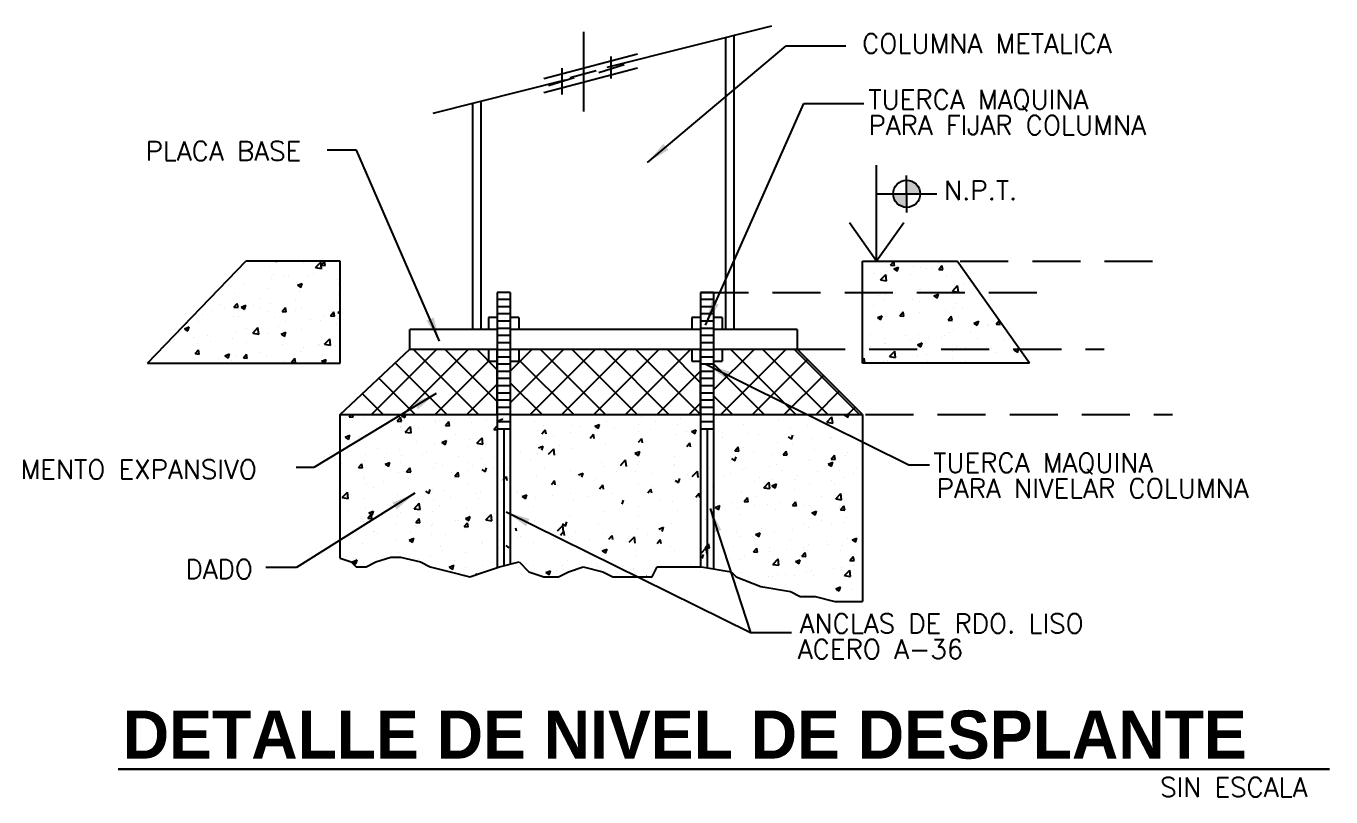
# Model space of a CAD drawing. Header units: millimetres. Extents: x 2213.6 to 2264.3, y 1634.2 to 1654.7.
# Drawn here: x 2239.12 to 2252.71, y 1634.2 to 1642.22 of the extents above; entities that cross this region are included whole.
import ezdxf

# ---------------------------------------------------------------- set-up
doc = ezdxf.new("R2010")
doc.units = ezdxf.units.MM
doc.linetypes.add('DASHED', pattern=[0.75, 0.5, -0.25])
doc.layers.add('ARMADURA', color=1, linetype='Continuous', lineweight=18)
for name, color, linetype in [('CONT', 7, 'Continuous'), ('MING', 7, 'Continuous'), ('TEXTOS', 7, 'Continuous'), ('titulos', 1, 'Continuous')]:
    doc.layers.add(name, color=color, linetype=linetype)
doc.styles.add('BOLD', font='bold.shx', dxfattribs={"width": 1.1, "height": 0.4})
doc.styles.add('SIMPLEX', font='simplex.shx')
doc.styles.get("Standard").update_dxf_attribs({"font": 'arial.ttf'})
doc.styles.add('TEXT', font='simplex.shx')
doc.styles.add('TEXTO', font='simplex.shx')
doc.dimstyles.new('100', dxfattribs={"dimtxt": 0.2, "dimasz": 0.2, "dimexe": 0.1, "dimexo": 0.1, "dimgap": 0.1, "dimtad": 1, "dimdec": 0, "dimlfac": 1000, "dimzin": 1, "dimtxsty": 'SIMPLEX', "dimcen": 0.009, "dimclrd": 2, "dimclre": 2, "dimclrt": 4, "dimazin": 3, "dimtfac": 1, "dimtdec": 0, "dimtmove": 0, "dimatfit": 3})
doc.dimstyles.get("Standard").update_dxf_attribs({"dimtxt": 2.5, "dimasz": 2.5, "dimexe": 1.25, "dimexo": 0.625, "dimtad": 1, "dimtxsty": 'Standard', "dimcen": 2.5, "dimazin": 3, "dimtfac": 1, "dimtmove": 0, "dimatfit": 3})

# ---------------------------------------------------------------- blocks, each defined once
blk = doc.blocks.new('*X12')
at = {"color": 0}
for p, q in [((52.399, 10.116), (52.399, 10.116)), ((52.454, 10.212), (52.502, 10.269)), ((52.454, 10.212), (52.514, 10.207)), ((52.514, 10.207), (52.502, 10.269)), ((52.502, 10.157), (52.572, 10.184)), ((52.502, 10.157), (52.552, 10.124)), ((52.542, 10.155), (52.542, 10.155)), ((52.545, 10.202), (52.545, 10.202)), ((52.552, 10.124), (52.572, 10.184)), ((52.793, 10.188), (52.793, 10.188)), ((52.904, 10.18), (52.904, 10.18)), ((52.99, 10.156), (52.99, 10.156)), ((53.079, 10.179), (53.079, 10.179)), ((53.171, 10.238), (53.171, 10.238)), ((53.171, 10.149), (53.219, 10.207)), ((53.171, 10.149), (53.231, 10.144)), ((53.231, 10.144), (53.219, 10.207)), ((53.424, 10.255), (53.424, 10.255)), ((52.222, 10.09), (52.222, 10.09)), ((52.308, 9.993), (52.386, 10.074)), ((52.308, 9.993), (52.397, 9.979)), ((52.397, 9.979), (52.386, 10.074)), ((52.406, 10.056), (52.406, 10.056)), ((52.756, 10.067), (52.756, 10.067)), ((53.29, 10.045), (53.29, 10.045)), ((53.375, 9.827), (53.453, 9.908)), ((53.411, 9.922), (53.411, 9.922)), ((53.464, 9.813), (53.453, 9.908)), ((53.54, 9.927), (53.54, 9.927)), ((52.279, 9.761), (52.279, 9.761)), ((52.387, 9.783), (52.387, 9.783)), ((52.529, 9.794), (52.529, 9.794)), ((52.788, 9.706), (52.788, 9.706)), ((52.892, 9.847), (52.892, 9.847)), ((52.908, 9.844), (52.908, 9.844)), ((53.099, 9.755), (53.169, 9.781)), ((53.099, 9.755), (53.149, 9.721)), ((53.149, 9.721), (53.169, 9.781)), ((53.371, 9.806), (53.371, 9.806)), ((53.375, 9.827), (53.464, 9.813)), ((52.205, 9.606), (52.205, 9.606)), ((52.346, 9.693), (52.346, 9.693)), ((52.593, 9.46), (52.641, 9.517)), ((52.653, 9.454), (52.641, 9.517)), ((52.88, 9.671), (52.88, 9.671)), ((52.88, 9.514), (52.88, 9.514)), ((53.277, 9.532), (53.277, 9.532)), ((53.399, 9.589), (53.399, 9.589)), ((53.414, 9.648), (53.414, 9.648)), ((53.527, 9.565), (53.527, 9.565)), ((53.906, 9.615), (53.906, 9.615)), ((52.259, 9.432), (52.329, 9.459)), ((52.259, 9.432), (52.308, 9.398)), ((52.266, 9.399), (52.266, 9.399)), ((52.308, 9.398), (52.329, 9.459)), ((52.375, 9.45), (52.375, 9.45)), ((52.593, 9.46), (52.653, 9.455)), ((52.645, 9.449), (52.645, 9.449)), ((53.31, 9.397), (53.358, 9.454)), ((53.31, 9.397), (53.37, 9.392)), ((53.37, 9.392), (53.358, 9.454)), ((53.696, 9.352), (53.766, 9.379)), ((53.696, 9.352), (53.745, 9.318)), ((53.745, 9.318), (53.766, 9.379)), ((53.901, 9.327), (53.901, 9.327)), ((54.027, 9.334), (54.073, 9.389)), ((54.027, 9.334), (54.087, 9.329)), ((54.087, 9.329), (54.077, 9.384)), ((52.152, 9.182), (52.152, 9.182)), ((52.685, 9.16), (52.685, 9.16)), ((52.868, 9.181), (52.868, 9.181)), ((53.014, 9.138), (53.014, 9.138)), ((53.219, 9.137), (53.219, 9.137)), ((53.264, 9.171), (53.264, 9.171)), ((53.33, 9.21), (53.33, 9.21)), ((53.387, 9.256), (53.387, 9.256)), ((53.643, 9.221), (53.643, 9.221)), ((53.913, 9.31), (53.913, 9.31)), ((52.164, 9.009), (52.164, 9.009)), ((52.362, 9.048), (52.362, 9.048)), ((52.363, 9.117), (52.363, 9.117)), ((52.382, 9.055), (52.382, 9.055)), ((52.441, 8.853), (52.518, 8.934)), ((52.53, 8.839), (52.518, 8.934)), ((52.747, 9.11), (52.747, 9.11)), ((52.855, 9.029), (52.925, 9.056)), ((52.855, 9.029), (52.905, 8.996)), ((52.896, 9.026), (52.896, 9.026)), ((52.905, 8.996), (52.925, 9.056)), ((53.43, 9.003), (53.43, 9.003)), ((53.57, 8.99), (53.57, 8.99)), ((53.753, 9.115), (53.753, 9.115)), ((53.888, 8.994), (53.888, 8.994)), ((53.964, 8.98), (53.964, 8.98)), ((54.153, 9.09), (54.153, 9.09)), ((54.261, 8.943), (54.261, 8.943)), ((54.293, 8.949), (54.363, 8.976)), ((54.293, 8.949), (54.342, 8.916)), ((54.342, 8.916), (54.363, 8.976)), ((52.039, 8.799), (52.062, 8.828)), ((52.039, 8.768), (52.074, 8.765)), ((52.074, 8.765), (52.062, 8.828)), ((52.35, 8.784), (52.35, 8.784)), ((52.403, 8.79), (52.403, 8.79)), ((52.441, 8.853), (52.53, 8.839)), ((52.771, 8.755), (52.78, 8.765)), ((52.782, 8.755), (52.78, 8.765)), ((52.856, 8.848), (52.856, 8.848)), ((52.987, 8.89), (52.987, 8.89)), ((53.001, 8.777), (53.001, 8.777)), ((53.375, 8.923), (53.375, 8.923)), ((53.38, 8.826), (53.38, 8.826)), ((53.572, 8.755), (53.586, 8.769)), ((53.587, 8.755), (53.586, 8.769)), ((54.011, 8.91), (54.011, 8.91))]:
    blk.add_line(p, q, dxfattribs=at)
blk = doc.blocks.new('*X11')
at = {"color": 0}
for p, q in [((42.738, 10.099), (42.738, 10.099)), ((43.22, 10.191), (43.22, 10.191)), ((43.312, 10.272), (43.328, 10.27)), ((43.328, 10.27), (43.328, 10.272)), ((43.725, 10.255), (43.725, 10.255)), ((43.875, 10.094), (43.875, 10.094)), ((43.903, 10.177), (43.981, 10.258)), ((43.903, 10.177), (43.992, 10.163)), ((43.992, 10.163), (43.981, 10.258)), ((43.986, 10.213), (44.034, 10.27)), ((43.986, 10.213), (44.045, 10.208)), ((44.005, 10.141), (44.005, 10.141)), ((44.045, 10.207), (44.034, 10.27)), ((42.615, 9.928), (42.615, 9.928)), ((42.839, 9.94), (42.839, 9.94)), ((43.246, 10.011), (43.246, 10.011)), ((43.271, 10.077), (43.271, 10.077)), ((43.422, 10.04), (43.422, 10.04)), ((43.497, 10.044), (43.497, 10.044)), ((43.636, 9.913), (43.706, 9.939)), ((43.636, 9.913), (43.686, 9.879)), ((43.686, 9.879), (43.706, 9.939)), ((43.713, 9.922), (43.713, 9.922)), ((43.805, 10.054), (43.805, 10.054)), ((44.232, 9.997), (44.232, 9.997)), ((44.245, 9.921), (44.245, 9.921)), ((42.695, 9.788), (42.695, 9.788)), ((43.078, 9.721), (43.078, 9.721)), ((43.208, 9.858), (43.208, 9.858)), ((43.661, 9.821), (43.661, 9.821)), ((44.244, 9.782), (44.244, 9.782)), ((42.352, 9.533), (42.352, 9.533)), ((42.495, 9.621), (42.495, 9.621)), ((42.543, 9.588), (42.543, 9.588)), ((42.69, 9.586), (42.738, 9.644)), ((42.69, 9.586), (42.75, 9.581)), ((42.75, 9.581), (42.738, 9.643)), ((42.796, 9.59), (42.866, 9.617)), ((42.796, 9.59), (42.845, 9.556)), ((42.845, 9.556), (42.866, 9.617)), ((42.983, 9.616), (42.983, 9.616)), ((43.077, 9.566), (43.077, 9.566)), ((43.196, 9.525), (43.196, 9.525)), ((43.234, 9.649), (43.234, 9.649)), ((43.407, 9.523), (43.455, 9.581)), ((43.407, 9.523), (43.467, 9.518)), ((43.467, 9.518), (43.455, 9.581)), ((43.61, 9.543), (43.61, 9.543)), ((43.612, 9.699), (43.612, 9.699)), ((43.701, 9.589), (43.701, 9.589)), ((44.124, 9.461), (44.173, 9.518)), ((44.144, 9.521), (44.144, 9.521)), ((44.184, 9.455), (44.173, 9.518)), ((44.22, 9.664), (44.22, 9.664)), ((44.233, 9.51), (44.266, 9.523)), ((44.233, 9.51), (44.266, 9.487)), ((41.982, 9.356), (41.99, 9.355)), ((41.99, 9.355), (41.989, 9.363)), ((42.163, 9.38), (42.163, 9.38)), ((42.22, 9.477), (42.22, 9.477)), ((42.682, 9.455), (42.682, 9.455)), ((42.754, 9.454), (42.754, 9.454)), ((43.287, 9.432), (43.287, 9.432)), ((43.46, 9.371), (43.46, 9.371)), ((43.821, 9.409), (43.821, 9.409)), ((43.981, 9.388), (43.981, 9.388)), ((44.043, 9.471), (44.043, 9.471)), ((44.124, 9.461), (44.184, 9.455)), ((44.208, 9.331), (44.208, 9.331)), ((44.231, 9.421), (44.231, 9.421)), ((41.955, 9.268), (42.025, 9.294)), ((41.955, 9.268), (42.005, 9.234)), ((42.005, 9.234), (42.025, 9.294)), ((42.089, 9.139), (42.089, 9.139)), ((42.294, 9.171), (42.294, 9.171)), ((42.67, 9.122), (42.67, 9.122)), ((42.72, 9.222), (42.72, 9.222)), ((42.877, 9.271), (42.877, 9.271)), ((42.968, 9.203), (43.046, 9.284)), ((42.968, 9.203), (43.057, 9.189)), ((42.971, 9.255), (42.971, 9.255)), ((43.057, 9.189), (43.046, 9.284)), ((43.184, 9.192), (43.184, 9.192)), ((43.349, 9.305), (43.349, 9.305)), ((43.392, 9.187), (43.462, 9.214)), ((43.392, 9.187), (43.442, 9.154)), ((43.442, 9.154), (43.462, 9.214)), ((43.689, 9.256), (43.689, 9.256)), ((41.646, 8.983), (41.646, 8.983)), ((41.711, 9.071), (41.711, 9.071)), ((41.81, 9.103), (41.81, 9.103)), ((42.111, 8.897), (42.16, 8.954)), ((42.151, 9.047), (42.151, 9.047)), ((42.171, 8.891), (42.16, 8.954)), ((42.344, 9.08), (42.344, 9.08)), ((42.878, 9.058), (42.878, 9.058)), ((43.411, 9.035), (43.411, 9.035)), ((43.718, 8.994), (43.718, 8.994)), ((43.945, 9.012), (43.945, 9.012)), ((43.968, 9.027), (43.968, 9.027)), ((44.035, 9.038), (44.113, 9.119)), ((44.035, 9.038), (44.124, 9.024)), ((44.124, 9.024), (44.113, 9.119)), ((44.196, 8.998), (44.196, 8.998)), ((42.111, 8.897), (42.171, 8.891)), ((42.457, 8.828), (42.457, 8.828)), ((42.552, 8.865), (42.622, 8.892)), ((42.552, 8.865), (42.602, 8.831)), ((42.602, 8.831), (42.622, 8.892)), ((42.658, 8.789), (42.658, 8.789)), ((42.708, 8.861), (42.708, 8.861)), ((42.829, 8.834), (42.877, 8.891)), ((42.829, 8.834), (42.888, 8.829)), ((42.888, 8.829), (42.877, 8.891)), ((43.086, 8.91), (43.086, 8.91)), ((43.171, 8.859), (43.171, 8.859)), ((43.419, 8.774), (43.419, 8.774)), ((43.546, 8.771), (43.594, 8.829)), ((43.546, 8.771), (43.606, 8.766)), ((43.606, 8.766), (43.594, 8.829)), ((43.677, 8.923), (43.677, 8.923)), ((43.989, 8.785), (44.059, 8.812)), ((43.989, 8.785), (44.034, 8.755)), ((44.002, 8.874), (44.002, 8.874)), ((44.04, 8.755), (44.059, 8.812))]:
    blk.add_line(p, q, dxfattribs=at)
blk = doc.blocks.new('*X13')
at = {"color": 0}
for p, q in [((44.402, 7.956), (44.431, 7.991)), ((44.462, 7.951), (44.454, 7.991)), ((45.183, 7.98), (45.214, 7.991)), ((45.183, 7.98), (45.233, 7.946)), ((45.233, 7.946), (45.248, 7.991)), ((47.738, 7.989), (47.738, 7.989)), ((48.749, 7.962), (48.749, 7.962)), ((49.768, 8.097), (49.768, 8.097)), ((51.293, 7.973), (51.293, 7.973)), ((51.506, 7.879), (51.584, 7.96)), ((51.595, 7.865), (51.584, 7.96)), ((51.772, 7.982), (51.822, 7.948)), ((51.797, 7.991), (51.832, 8.005)), ((51.822, 7.948), (51.842, 8.009)), ((51.969, 8.029), (51.969, 8.029)), ((44.402, 7.956), (44.462, 7.951)), ((44.619, 7.948), (44.619, 7.948)), ((45.119, 7.893), (45.167, 7.951)), ((45.119, 7.893), (45.179, 7.888)), ((45.153, 7.925), (45.153, 7.925)), ((45.166, 7.808), (45.166, 7.808)), ((45.166, 7.801), (45.166, 7.801)), ((45.179, 7.888), (45.167, 7.951)), ((45.235, 7.732), (45.313, 7.814)), ((45.324, 7.719), (45.313, 7.814)), ((45.437, 7.781), (45.437, 7.781)), ((45.685, 7.876), (45.685, 7.876)), ((45.687, 7.903), (45.687, 7.903)), ((45.749, 7.908), (45.749, 7.908)), ((45.816, 7.831), (45.816, 7.831)), ((45.836, 7.831), (45.885, 7.888)), ((45.836, 7.831), (45.896, 7.825)), ((45.896, 7.825), (45.885, 7.888)), ((46.199, 7.947), (46.199, 7.947)), ((46.221, 7.88), (46.221, 7.88)), ((46.447, 7.914), (46.447, 7.914)), ((46.554, 7.768), (46.602, 7.825)), ((46.554, 7.768), (46.613, 7.763)), ((46.572, 7.789), (46.572, 7.789)), ((46.611, 7.777), (46.602, 7.825)), ((46.62, 7.899), (46.69, 7.926)), ((46.62, 7.899), (46.643, 7.884)), ((46.698, 7.947), (46.698, 7.947)), ((47.155, 7.889), (47.155, 7.889)), ((47.288, 7.835), (47.288, 7.835)), ((47.724, 7.823), (47.724, 7.823)), ((47.822, 7.813), (47.822, 7.813)), ((48.057, 7.819), (48.127, 7.846)), ((48.057, 7.819), (48.107, 7.786)), ((48.074, 7.768), (48.074, 7.768)), ((48.107, 7.786), (48.127, 7.846)), ((48.23, 7.887), (48.23, 7.887)), ((48.356, 7.79), (48.356, 7.79)), ((48.706, 7.851), (48.706, 7.851)), ((48.89, 7.768), (48.89, 7.768)), ((48.956, 7.884), (48.956, 7.884)), ((49.286, 7.839), (49.286, 7.839)), ((49.335, 7.934), (49.335, 7.934)), ((49.495, 7.739), (49.565, 7.766)), ((49.544, 7.706), (49.565, 7.766)), ((49.869, 7.939), (49.869, 7.939)), ((50.275, 7.839), (50.275, 7.839)), ((50.788, 7.909), (50.788, 7.909)), ((50.964, 7.789), (50.964, 7.789)), ((51.214, 7.822), (51.214, 7.822)), ((51.506, 7.879), (51.595, 7.865)), ((51.593, 7.872), (51.593, 7.872)), ((44.343, 7.657), (44.413, 7.684)), ((44.343, 7.657), (44.393, 7.623)), ((44.393, 7.623), (44.413, 7.684)), ((44.555, 7.665), (44.555, 7.665)), ((44.582, 7.708), (44.582, 7.708)), ((44.661, 7.737), (44.661, 7.737)), ((45.187, 7.748), (45.187, 7.748)), ((45.235, 7.732), (45.324, 7.719)), ((45.405, 7.589), (45.405, 7.589)), ((45.78, 7.577), (45.85, 7.604)), ((45.78, 7.577), (45.83, 7.543)), ((45.83, 7.543), (45.85, 7.604)), ((45.988, 7.689), (45.988, 7.689)), ((46.187, 7.614), (46.187, 7.614)), ((46.302, 7.567), (46.38, 7.648)), ((46.391, 7.553), (46.38, 7.648)), ((46.692, 7.678), (46.692, 7.678)), ((46.813, 7.602), (46.813, 7.602)), ((47.211, 7.753), (47.211, 7.753)), ((47.271, 7.705), (47.319, 7.763)), ((47.331, 7.7), (47.319, 7.763)), ((47.445, 7.685), (47.445, 7.685)), ((47.695, 7.718), (47.695, 7.718)), ((47.988, 7.642), (48.036, 7.7)), ((48.048, 7.637), (48.036, 7.7)), ((48.12, 7.639), (48.12, 7.639)), ((48.703, 7.739), (48.703, 7.739)), ((48.705, 7.58), (48.754, 7.637)), ((48.737, 7.629), (48.737, 7.629)), ((48.765, 7.574), (48.754, 7.637)), ((49.25, 7.7), (49.25, 7.7)), ((49.423, 7.517), (49.471, 7.574)), ((49.424, 7.745), (49.424, 7.745)), ((49.482, 7.512), (49.471, 7.574)), ((49.495, 7.739), (49.544, 7.706)), ((49.953, 7.656), (49.953, 7.656)), ((49.957, 7.722), (49.957, 7.722)), ((50.332, 7.706), (50.332, 7.706)), ((50.491, 7.7), (50.491, 7.7)), ((50.776, 7.576), (50.776, 7.576)), ((50.932, 7.659), (50.981, 7.626)), ((50.981, 7.626), (51.002, 7.686)), ((51.025, 7.677), (51.025, 7.677)), ((51.281, 7.64), (51.281, 7.64)), ((51.559, 7.655), (51.559, 7.655)), ((51.578, 7.643), (51.578, 7.643)), ((51.801, 7.715), (51.801, 7.715)), ((44.425, 7.437), (44.425, 7.437)), ((44.649, 7.404), (44.649, 7.404)), ((44.822, 7.489), (44.822, 7.489)), ((44.958, 7.414), (44.958, 7.414)), ((45.154, 7.468), (45.154, 7.468)), ((45.174, 7.386), (45.174, 7.386)), ((45.492, 7.392), (45.492, 7.392)), ((45.553, 7.436), (45.553, 7.436)), ((45.673, 7.543), (45.673, 7.543)), ((46.184, 7.519), (46.184, 7.519)), ((46.302, 7.567), (46.391, 7.553)), ((46.435, 7.552), (46.435, 7.552)), ((46.953, 7.439), (46.953, 7.439)), ((47.199, 7.42), (47.199, 7.42)), ((47.217, 7.497), (47.287, 7.524)), ((47.267, 7.463), (47.287, 7.524)), ((47.37, 7.401), (47.447, 7.483)), ((47.459, 7.388), (47.447, 7.483)), ((47.537, 7.539), (47.537, 7.539)), ((47.712, 7.49), (47.712, 7.49)), ((48.217, 7.554), (48.217, 7.554)), ((48.654, 7.417), (48.724, 7.444)), ((48.654, 7.417), (48.704, 7.383)), ((48.704, 7.383), (48.724, 7.444)), ((49.743, 7.431), (49.743, 7.431)), ((50.14, 7.454), (50.188, 7.512)), ((50.14, 7.454), (50.2, 7.449)), ((50.2, 7.449), (50.188, 7.512)), ((50.263, 7.506), (50.263, 7.506)), ((50.411, 7.443), (50.411, 7.443)), ((50.701, 7.394), (50.701, 7.394)), ((50.857, 7.391), (50.905, 7.449)), ((50.857, 7.391), (50.917, 7.386)), ((50.917, 7.386), (50.905, 7.449)), ((50.951, 7.427), (50.951, 7.427)), ((50.994, 7.543), (50.994, 7.543)), ((51.33, 7.477), (51.33, 7.477)), ((51.574, 7.329), (51.623, 7.386)), ((51.634, 7.323), (51.623, 7.386)), ((51.788, 7.382), (51.788, 7.382)), ((51.817, 7.423), (51.817, 7.423)), ((51.961, 7.56), (51.961, 7.56)), ((44.292, 7.27), (44.292, 7.27)), ((44.541, 7.204), (44.589, 7.261)), ((44.541, 7.204), (44.6, 7.199)), ((44.6, 7.199), (44.589, 7.261)), ((44.635, 7.303), (44.635, 7.303)), ((44.924, 7.353), (44.924, 7.353)), ((44.94, 7.254), (45.01, 7.281)), ((44.94, 7.254), (44.99, 7.221)), ((44.99, 7.221), (45.01, 7.281)), ((45.169, 7.28), (45.169, 7.28)), ((45.258, 7.141), (45.306, 7.199)), ((45.318, 7.136), (45.306, 7.199)), ((45.661, 7.21), (45.661, 7.21)), ((45.703, 7.258), (45.703, 7.258)), ((45.787, 7.239), (45.787, 7.239)), ((46.026, 7.369), (46.026, 7.369)), ((46.174, 7.281), (46.174, 7.281)), ((46.237, 7.235), (46.237, 7.235)), ((46.37, 7.339), (46.37, 7.339)), ((46.427, 7.141), (46.447, 7.201)), ((46.55, 7.208), (46.55, 7.208)), ((46.56, 7.347), (46.56, 7.347)), ((46.679, 7.345), (46.679, 7.345)), ((46.771, 7.212), (46.771, 7.212)), ((47.094, 7.324), (47.094, 7.324)), ((47.304, 7.19), (47.304, 7.19)), ((48.161, 7.279), (48.161, 7.279)), ((48.205, 7.221), (48.205, 7.221)), ((48.437, 7.236), (48.515, 7.317)), ((48.526, 7.222), (48.515, 7.317)), ((48.695, 7.257), (48.695, 7.257)), ((48.725, 7.296), (48.725, 7.296)), ((49.229, 7.234), (49.229, 7.234)), ((49.238, 7.367), (49.238, 7.367)), ((49.245, 7.243), (49.245, 7.243)), ((49.763, 7.211), (49.763, 7.211)), ((49.828, 7.343), (49.828, 7.343)), ((50.069, 7.311), (50.069, 7.311)), ((50.091, 7.337), (50.141, 7.303)), ((50.141, 7.303), (50.161, 7.364)), ((50.297, 7.189), (50.297, 7.189)), ((50.651, 7.223), (50.651, 7.223)), ((50.764, 7.243), (50.764, 7.243)), ((51.234, 7.323), (51.234, 7.323)), ((51.269, 7.307), (51.269, 7.307)), ((51.529, 7.257), (51.599, 7.283)), ((51.529, 7.257), (51.578, 7.223)), ((51.574, 7.329), (51.634, 7.323)), ((51.578, 7.223), (51.599, 7.283)), ((51.949, 7.199), (51.949, 7.199)), ((44.621, 7.038), (44.621, 7.038)), ((44.636, 7.071), (44.636, 7.071)), ((44.911, 6.992), (44.911, 6.992)), ((45.142, 7.135), (45.142, 7.135)), ((45.204, 7.139), (45.204, 7.139)), ((45.258, 7.141), (45.318, 7.136)), ((45.29, 7.042), (45.29, 7.042)), ((45.921, 7.125), (45.921, 7.125)), ((45.975, 7.078), (46.023, 7.136)), ((45.975, 7.078), (46.035, 7.073)), ((46.035, 7.073), (46.023, 7.136)), ((46.172, 7.158), (46.172, 7.158)), ((46.377, 7.174), (46.427, 7.141)), ((46.667, 7.012), (46.667, 7.012)), ((46.692, 7.016), (46.741, 7.073)), ((46.692, 7.016), (46.701, 7.015)), ((46.752, 7.01), (46.741, 7.073)), ((47.187, 7.087), (47.187, 7.087)), ((47.41, 6.953), (47.458, 7.01)), ((47.469, 6.948), (47.458, 7.01)), ((47.7, 7.157), (47.7, 7.157)), ((47.814, 7.094), (47.884, 7.121)), ((47.864, 7.061), (47.884, 7.121)), ((48.079, 7.042), (48.079, 7.042)), ((48.372, 7.145), (48.372, 7.145)), ((48.662, 7.143), (48.662, 7.143)), ((48.906, 7.122), (48.906, 7.122)), ((49.226, 7.034), (49.226, 7.034)), ((49.251, 7.014), (49.301, 6.981)), ((49.301, 6.981), (49.321, 7.041)), ((49.44, 7.1), (49.44, 7.1)), ((49.484, 7.023), (49.484, 7.023)), ((49.504, 7.07), (49.582, 7.152)), ((49.593, 7.057), (49.582, 7.152)), ((49.731, 7.098), (49.731, 7.098)), ((49.974, 7.077), (49.974, 7.077)), ((50.068, 7.123), (50.068, 7.123)), ((50.25, 7.173), (50.25, 7.173)), ((50.438, 7), (50.438, 7)), ((50.507, 7.055), (50.507, 7.055)), ((50.688, 7.033), (50.688, 7.033)), ((50.83, 7.166), (50.83, 7.166)), ((51.041, 7.032), (51.041, 7.032)), ((51.067, 7.083), (51.067, 7.083)), ((51.364, 7.144), (51.364, 7.144)), ((51.575, 7.009), (51.575, 7.009)), ((51.698, 7.166), (51.698, 7.166)), ((51.776, 7.049), (51.776, 7.049)), ((51.898, 7.121), (51.898, 7.121)), ((44.3, 6.758), (44.378, 6.84)), ((44.389, 6.745), (44.378, 6.839)), ((44.661, 6.959), (44.661, 6.959)), ((44.759, 6.906), (44.759, 6.906)), ((45.129, 6.803), (45.129, 6.803)), ((45.293, 6.884), (45.293, 6.884)), ((45.537, 6.852), (45.587, 6.818)), ((45.587, 6.818), (45.607, 6.879)), ((45.649, 6.878), (45.649, 6.878)), ((45.827, 6.861), (45.827, 6.861)), ((46.162, 6.948), (46.162, 6.948)), ((46.287, 6.813), (46.287, 6.813)), ((46.361, 6.838), (46.361, 6.838)), ((46.895, 6.816), (46.895, 6.816)), ((46.912, 6.842), (46.912, 6.842)), ((46.974, 6.772), (47.044, 6.799)), ((47.024, 6.738), (47.044, 6.799)), ((47.428, 6.793), (47.428, 6.793)), ((47.495, 6.942), (47.495, 6.942)), ((47.688, 6.824), (47.688, 6.824)), ((48.127, 6.89), (48.175, 6.948)), ((48.187, 6.885), (48.175, 6.948)), ((48.193, 6.888), (48.193, 6.888)), ((48.318, 6.823), (48.318, 6.823)), ((48.712, 6.963), (48.712, 6.963)), ((48.844, 6.827), (48.892, 6.885)), ((48.904, 6.822), (48.892, 6.885)), ((48.901, 6.923), (48.901, 6.923)), ((49.561, 6.765), (49.61, 6.822)), ((49.621, 6.759), (49.61, 6.822)), ((49.806, 6.917), (49.806, 6.917)), ((50.238, 6.84), (50.238, 6.84)), ((50.571, 6.905), (50.649, 6.986)), ((50.571, 6.905), (50.66, 6.891)), ((50.66, 6.891), (50.649, 6.986)), ((50.688, 6.934), (50.758, 6.961)), ((50.688, 6.934), (50.738, 6.901)), ((50.738, 6.9), (50.758, 6.961)), ((50.752, 6.91), (50.752, 6.91)), ((51.033, 6.873), (51.033, 6.873)), ((51.257, 6.974), (51.257, 6.974)), ((51.616, 6.973), (51.616, 6.973)), ((51.639, 6.739), (51.716, 6.821)), ((51.686, 6.805), (51.686, 6.805)), ((51.727, 6.726), (51.716, 6.82)), ((44.3, 6.758), (44.389, 6.745)), ((44.624, 6.739), (44.624, 6.739)), ((45.027, 6.647), (45.027, 6.647)), ((45.368, 6.593), (45.446, 6.674)), ((45.457, 6.579), (45.446, 6.674)), ((45.658, 6.731), (45.658, 6.731)), ((45.746, 6.642), (45.746, 6.642)), ((45.909, 6.764), (45.909, 6.764)), ((46.15, 6.615), (46.15, 6.615)), ((46.329, 6.742), (46.329, 6.742)), ((46.655, 6.679), (46.655, 6.679)), ((46.974, 6.772), (47.024, 6.738)), ((47.152, 6.623), (47.152, 6.623)), ((47.175, 6.754), (47.175, 6.754)), ((47.735, 6.723), (47.735, 6.723)), ((47.962, 6.771), (47.962, 6.771)), ((48.461, 6.658), (48.481, 6.718)), ((48.7, 6.631), (48.7, 6.631)), ((49.03, 6.726), (49.03, 6.726)), ((49.214, 6.701), (49.214, 6.701)), ((49.564, 6.703), (49.564, 6.703)), ((49.719, 6.765), (49.719, 6.765)), ((49.848, 6.612), (49.918, 6.638)), ((49.848, 6.612), (49.898, 6.578)), ((49.866, 6.673), (49.866, 6.673)), ((49.898, 6.578), (49.918, 6.638)), ((50.098, 6.681), (50.098, 6.681)), ((50.175, 6.606), (50.175, 6.606)), ((50.279, 6.702), (50.327, 6.759)), ((50.279, 6.702), (50.338, 6.697)), ((50.338, 6.697), (50.327, 6.759)), ((50.425, 6.639), (50.425, 6.639)), ((50.45, 6.773), (50.45, 6.773)), ((50.631, 6.658), (50.631, 6.658)), ((50.804, 6.688), (50.804, 6.688)), ((50.996, 6.639), (51.044, 6.697)), ((50.996, 6.639), (51.056, 6.634)), ((51.056, 6.634), (51.044, 6.697)), ((51.165, 6.635), (51.165, 6.635)), ((51.245, 6.642), (51.245, 6.642)), ((51.435, 6.772), (51.435, 6.772)), ((51.639, 6.739), (51.727, 6.726)), ((51.699, 6.613), (51.699, 6.613)), ((51.713, 6.576), (51.761, 6.634)), ((51.773, 6.571), (51.761, 6.634)), ((51.764, 6.716), (51.764, 6.716)), ((44.398, 6.565), (44.398, 6.565)), ((44.579, 6.442), (44.579, 6.442)), ((44.612, 6.406), (44.612, 6.406)), ((44.648, 6.598), (44.648, 6.598)), ((44.679, 6.452), (44.728, 6.509)), ((44.679, 6.452), (44.739, 6.447)), ((44.697, 6.529), (44.767, 6.556)), ((44.697, 6.529), (44.746, 6.496)), ((44.739, 6.447), (44.728, 6.509)), ((44.746, 6.496), (44.767, 6.556)), ((45.117, 6.47), (45.117, 6.47)), ((45.163, 6.542), (45.163, 6.542)), ((45.368, 6.593), (45.457, 6.579)), ((45.397, 6.389), (45.445, 6.447)), ((45.456, 6.384), (45.445, 6.446)), ((45.637, 6.545), (45.637, 6.545)), ((45.985, 6.422), (45.985, 6.422)), ((46.024, 6.419), (46.024, 6.419)), ((46.134, 6.449), (46.204, 6.476)), ((46.134, 6.449), (46.183, 6.416)), ((46.183, 6.416), (46.204, 6.476)), ((46.435, 6.427), (46.513, 6.508)), ((46.435, 6.427), (46.524, 6.414)), ((46.524, 6.413), (46.513, 6.508)), ((46.569, 6.523), (46.569, 6.523)), ((46.656, 6.502), (46.656, 6.502)), ((47.162, 6.421), (47.162, 6.421)), ((47.676, 6.492), (47.676, 6.492)), ((48.181, 6.556), (48.181, 6.556)), ((48.7, 6.473), (48.7, 6.473)), ((49.283, 6.573), (49.283, 6.573)), ((49.707, 6.432), (49.707, 6.432)), ((50.226, 6.507), (50.226, 6.507)), ((50.74, 6.577), (50.74, 6.577)), ((51.285, 6.531), (51.355, 6.558)), ((51.285, 6.531), (51.335, 6.498)), ((51.335, 6.498), (51.355, 6.558)), ((51.422, 6.41), (51.422, 6.41)), ((51.713, 6.576), (51.773, 6.571)), ((51.801, 6.46), (51.801, 6.46)), ((44.565, 6.395), (44.565, 6.395)), ((44.764, 6.253), (44.764, 6.253)), ((44.775, 6.261), (44.775, 6.261)), ((44.819, 6.222), (44.819, 6.222)), ((45.098, 6.373), (45.098, 6.373)), ((45.309, 6.238), (45.309, 6.238)), ((45.395, 6.336), (45.395, 6.336)), ((45.397, 6.389), (45.456, 6.384)), ((45.402, 6.322), (45.402, 6.322)), ((45.624, 6.212), (45.624, 6.212)), ((45.632, 6.35), (45.632, 6.35)), ((45.645, 6.369), (45.645, 6.369)), ((45.843, 6.216), (45.843, 6.216)), ((46.114, 6.326), (46.162, 6.384)), ((46.114, 6.326), (46.174, 6.321)), ((46.138, 6.282), (46.138, 6.282)), ((46.174, 6.321), (46.162, 6.384)), ((46.643, 6.346), (46.643, 6.346)), ((46.7, 6.305), (46.7, 6.305)), ((46.891, 6.258), (46.883, 6.304)), ((47.234, 6.282), (47.234, 6.282)), ((47.502, 6.262), (47.58, 6.343)), ((47.534, 6.273), (47.534, 6.273)), ((47.548, 6.201), (47.597, 6.258)), ((47.571, 6.369), (47.621, 6.336)), ((47.591, 6.248), (47.58, 6.343)), ((47.608, 6.196), (47.597, 6.258)), ((47.621, 6.335), (47.641, 6.396)), ((47.768, 6.26), (47.768, 6.26)), ((48.117, 6.373), (48.117, 6.373)), ((48.169, 6.223), (48.169, 6.223)), ((48.301, 6.237), (48.301, 6.237)), ((48.688, 6.298), (48.688, 6.298)), ((48.835, 6.215), (48.835, 6.215)), ((49.008, 6.289), (49.078, 6.316)), ((49.058, 6.255), (49.078, 6.316)), ((49.202, 6.368), (49.202, 6.368)), ((49.911, 6.211), (49.911, 6.211)), ((50.162, 6.244), (50.162, 6.244)), ((50.445, 6.209), (50.515, 6.236)), ((50.495, 6.175), (50.515, 6.236)), ((50.541, 6.294), (50.541, 6.294)), ((50.727, 6.245), (50.727, 6.245)), ((50.991, 6.277), (50.991, 6.277)), ((51.172, 6.377), (51.172, 6.377)), ((51.232, 6.309), (51.232, 6.309)), ((51.575, 6.377), (51.575, 6.377)), ((51.752, 6.384), (51.752, 6.384)), ((44.385, 6.203), (44.385, 6.203)), ((44.6, 6.073), (44.6, 6.073)), ((45.105, 6.137), (45.105, 6.137)), ((45.293, 6.127), (45.363, 6.154)), ((45.293, 6.127), (45.343, 6.093)), ((45.343, 6.093), (45.363, 6.153)), ((45.761, 6.025), (45.761, 6.025)), ((46.367, 6.072), (46.367, 6.072)), ((46.393, 6.108), (46.393, 6.108)), ((46.643, 6.141), (46.643, 6.141)), ((46.731, 6.047), (46.78, 6.013)), ((46.911, 6.171), (46.911, 6.171)), ((46.95, 6.173), (46.95, 6.173)), ((47.15, 6.088), (47.15, 6.088)), ((47.445, 6.148), (47.445, 6.148)), ((47.664, 6.159), (47.664, 6.159)), ((47.978, 6.125), (47.978, 6.125)), ((48.266, 6.138), (48.314, 6.195)), ((48.325, 6.133), (48.314, 6.195)), ((48.512, 6.103), (48.512, 6.103)), ((48.569, 6.096), (48.647, 6.177)), ((48.658, 6.082), (48.647, 6.177)), ((48.983, 6.075), (49.031, 6.133)), ((49.043, 6.07), (49.031, 6.133)), ((49.046, 6.08), (49.046, 6.08)), ((49.189, 6.035), (49.189, 6.035)), ((49.695, 6.099), (49.695, 6.099)), ((49.7, 6.013), (49.726, 6.044)), ((49.76, 6.007), (49.748, 6.07)), ((49.825, 6.076), (49.825, 6.076)), ((49.903, 6.17), (49.903, 6.17)), ((50.114, 6.035), (50.114, 6.035)), ((50.214, 6.174), (50.214, 6.174)), ((50.408, 6.177), (50.408, 6.177)), ((50.437, 6.147), (50.437, 6.147)), ((50.445, 6.209), (50.495, 6.175)), ((50.971, 6.124), (50.971, 6.124)), ((51.231, 6.057), (51.231, 6.057)), ((51.504, 6.102), (51.504, 6.102)), ((51.538, 6.066), (51.538, 6.066)), ((51.74, 6.051), (51.74, 6.051)), ((51.814, 6.157), (51.814, 6.157)), ((51.882, 6.129), (51.952, 6.156)), ((51.882, 6.129), (51.932, 6.095)), ((51.932, 6.095), (51.952, 6.156)), ((52.038, 6.079), (52.038, 6.079)), ((44.366, 5.887), (44.366, 5.887)), ((44.453, 5.804), (44.523, 5.831)), ((44.501, 5.859), (44.501, 5.859)), ((44.503, 5.771), (44.523, 5.831)), ((44.9, 5.864), (44.9, 5.864)), ((45.132, 5.942), (45.132, 5.942)), ((45.201, 5.872), (45.201, 5.872)), ((45.382, 5.975), (45.382, 5.975)), ((45.433, 5.842), (45.433, 5.842)), ((45.612, 5.879), (45.612, 5.879)), ((45.784, 5.972), (45.784, 5.972)), ((46.126, 5.949), (46.126, 5.949)), ((46.631, 6.013), (46.631, 6.013)), ((47.652, 5.826), (47.652, 5.826)), ((48.157, 5.89), (48.157, 5.89)), ((48.168, 5.966), (48.238, 5.993)), ((48.168, 5.966), (48.217, 5.933)), ((48.217, 5.933), (48.238, 5.993)), ((48.659, 5.876), (48.659, 5.876)), ((48.676, 5.965), (48.676, 5.965)), ((49.242, 5.976), (49.242, 5.976)), ((49.637, 5.931), (49.715, 6.012)), ((49.655, 5.853), (49.675, 5.913)), ((49.726, 5.917), (49.715, 6.012)), ((49.726, 6.01), (49.76, 6.007)), ((49.899, 5.85), (49.899, 5.85)), ((50.065, 5.857), (50.065, 5.857)), ((50.202, 5.841), (50.202, 5.841)), ((50.277, 5.9), (50.277, 5.9)), ((50.417, 5.95), (50.466, 6.007)), ((50.417, 5.95), (50.477, 5.945)), ((50.477, 5.945), (50.466, 6.007)), ((50.648, 6.013), (50.648, 6.013)), ((50.648, 5.957), (50.648, 5.957)), ((50.704, 5.765), (50.782, 5.846)), ((50.715, 5.912), (50.715, 5.912)), ((50.793, 5.751), (50.782, 5.846)), ((50.909, 5.983), (50.909, 5.983)), ((51.042, 5.806), (51.112, 5.833)), ((51.092, 5.773), (51.112, 5.833)), ((51.135, 5.887), (51.183, 5.944)), ((51.135, 5.887), (51.195, 5.882)), ((51.159, 6.016), (51.159, 6.016)), ((51.181, 5.99), (51.181, 5.99)), ((51.195, 5.882), (51.183, 5.944)), ((51.22, 5.976), (51.22, 5.976)), ((51.715, 5.968), (51.715, 5.968)), ((51.852, 5.824), (51.9, 5.882)), ((51.852, 5.824), (51.912, 5.819)), ((51.912, 5.819), (51.9, 5.882)), ((44.453, 5.804), (44.503, 5.771)), ((44.588, 5.74), (44.588, 5.74)), ((44.618, 5.772), (44.618, 5.772)), ((45.89, 5.724), (45.96, 5.751)), ((45.89, 5.724), (45.94, 5.69)), ((45.94, 5.69), (45.96, 5.751)), ((45.967, 5.819), (45.967, 5.819)), ((46.13, 5.713), (46.13, 5.713)), ((46.283, 5.61), (46.301, 5.632)), ((46.304, 5.617), (46.301, 5.632)), ((46.38, 5.746), (46.38, 5.746)), ((46.501, 5.797), (46.501, 5.797)), ((47.035, 5.774), (47.035, 5.774)), ((47.138, 5.755), (47.138, 5.755)), ((47.327, 5.644), (47.397, 5.671)), ((47.327, 5.644), (47.377, 5.61)), ((47.377, 5.61), (47.397, 5.671)), ((47.492, 5.676), (47.492, 5.676)), ((47.569, 5.752), (47.569, 5.752)), ((48.076, 5.776), (48.076, 5.776)), ((48.102, 5.729), (48.102, 5.729)), ((48.388, 5.651), (48.388, 5.651)), ((48.636, 5.706), (48.636, 5.706)), ((48.638, 5.684), (48.638, 5.684)), ((48.664, 5.632), (48.664, 5.632)), ((48.898, 5.657), (48.898, 5.657)), ((49.017, 5.734), (49.017, 5.734)), ((49.482, 5.757), (49.482, 5.757)), ((49.648, 5.817), (49.648, 5.817)), ((49.682, 5.766), (49.682, 5.766)), ((50.238, 5.639), (50.238, 5.639)), ((50.704, 5.765), (50.793, 5.751)), ((51.042, 5.806), (51.092, 5.773)), ((51.208, 5.643), (51.208, 5.643)), ((51.275, 5.671), (51.275, 5.671)), ((51.613, 5.707), (51.613, 5.707)), ((51.728, 5.718), (51.728, 5.718)), ((51.771, 5.6), (51.849, 5.681)), ((51.86, 5.586), (51.849, 5.681)), ((51.907, 5.754), (51.907, 5.754)), ((46.114, 5.616), (46.114, 5.616)), ((48.809, 5.581), (48.835, 5.591)), ((48.831, 5.581), (48.835, 5.591)), ((50.447, 5.507), (50.447, 5.507)), ((50.646, 5.588), (50.646, 5.588)), ((50.703, 5.579), (50.703, 5.579)), ((50.772, 5.616), (50.772, 5.616)), ((50.896, 5.621), (50.896, 5.621)), ((51.03, 5.607), (51.03, 5.607)), ((51.305, 5.594), (51.305, 5.594)), ((51.771, 5.6), (51.86, 5.586)), ((51.839, 5.571), (51.839, 5.571)), ((51.196, 5.31), (51.196, 5.31)), ((51.639, 5.404), (51.709, 5.431)), ((51.639, 5.404), (51.689, 5.37)), ((51.644, 5.36), (51.644, 5.36)), ((51.689, 5.37), (51.709, 5.431)), ((51.715, 5.385), (51.715, 5.385)), ((51.894, 5.393), (51.894, 5.393))]:
    blk.add_line(p, q, dxfattribs=at)

msp = doc.modelspace()

# ---------------------------------------------------------------- hatches: boundary and pattern name
h = msp.add_hatch(color=256)
h.paths.add_polyline_path([(2248.288, 1640.473), (2248.147, 1640.473, 0.414214), (2248.288, 1640.332)])
h.paths.add_polyline_path([(2248.288, 1640.614), (2248.288, 1640.473), (2248.429, 1640.473, 0.414214)])

# ---------------------------------------------------------------- linework, layer by layer
at = {"color": 9, "linetype": 'DASHED'}
for p, q in [((2248.847, 1639.771), (2250.975, 1639.772)), ((2246.143, 1639.447), (2249.731, 1639.447)), ((2247.149, 1638.856), (2250.345, 1638.856)), ((2247.861, 1638.176), (2251.057, 1638.176))]:
    msp.add_line(p, q, dxfattribs=at)
for points in [[(2248.288, 1640.473), (2248.288, 1640.665)], [(2248.147, 1640.473), (2248.429, 1640.473)], [(2248.288, 1640.473), (2248.288, 1640.28)], [(2247.149, 1639.062), (2247.149, 1638.856)]]:
    msp.add_lwpolyline(points)
at = {"const_width": 0.024}
msp.add_lwpolyline([(2240.079, 1634.488), (2252.693, 1634.488)], dxfattribs=at)
msp.add_circle((2248.288, 1640.473), 0.141)
at = {"layer": 'CONT'}
for p, q in [((2246.881, 1642.218), (2245.168, 1641.787)), ((2244.923, 1642.158), (2244.923, 1641.328)), ((2245.487, 1641.926), (2244.511, 1641.67)), ((2245.208, 1641.9), (2245.208, 1641.672)), ((2245.487, 1641.78), (2244.511, 1641.524)), ((2244.697, 1641.779), (2244.697, 1641.505)), ((2245.348, 1641.815), (2245.084, 1641.733)), ((2244.732, 1641.656), (2243.356, 1641.31)), ((2244.825, 1641.678), (2244.561, 1641.596)), ((2245.057, 1641.751), (2244.785, 1641.681)), ((2240.384, 1638.71), (2241.407, 1639.772)), ((2242.389, 1639.772), (2241.407, 1639.772)), ((2242.389, 1638.71), (2242.389, 1639.772)), ((2247.829, 1639.772), (2248.815, 1639.772)), ((2247.829, 1638.71), (2247.829, 1639.772)), ((2249.569, 1638.71), (2248.815, 1639.772)), ((2244.161, 1639.447), (2244.025, 1639.447)), ((2244.025, 1639.447), (2244.025, 1636.584)), ((2244.161, 1639.447), (2244.161, 1636.62)), ((2246.279, 1639.447), (2246.143, 1639.447)), ((2246.143, 1639.447), (2246.143, 1636.591)), ((2244.161, 1639.372), (2244.025, 1639.372)), ((2246.279, 1639.372), (2246.143, 1639.372)), ((2244.025, 1639.186), (2243.935, 1639.186)), ((2243.935, 1639.186), (2243.935, 1639.062)), ((2244.161, 1639.297), (2244.025, 1639.297)), ((2244.161, 1639.223), (2244.025, 1639.223)), ((2244.251, 1639.186), (2244.161, 1639.186)), ((2244.251, 1639.186), (2244.251, 1639.062)), ((2246.143, 1639.186), (2246.052, 1639.186)), ((2246.052, 1639.186), (2246.052, 1639.062)), ((2246.279, 1639.297), (2246.143, 1639.297)), ((2246.279, 1639.223), (2246.143, 1639.223)), ((2246.369, 1639.186), (2246.279, 1639.186)), ((2246.369, 1639.186), (2246.369, 1639.062)), ((2244.025, 1639.062), (2243.115, 1639.062)), ((2243.115, 1638.856), (2243.115, 1639.062)), ((2244.161, 1639.148), (2244.025, 1639.148)), ((2244.161, 1639.073), (2244.025, 1639.073)), ((2246.143, 1639.062), (2244.161, 1639.062)), ((2246.279, 1639.148), (2246.143, 1639.148)), ((2246.279, 1639.073), (2246.143, 1639.073)), ((2247.149, 1639.062), (2246.279, 1639.062)), ((2244.161, 1638.998), (2244.025, 1638.998)), ((2244.161, 1638.924), (2244.025, 1638.924)), ((2246.279, 1638.998), (2246.143, 1638.998)), ((2246.279, 1638.924), (2246.143, 1638.924)), ((2242.389, 1638.176), (2243.115, 1638.856)), ((2243.115, 1638.856), (2244.025, 1638.856)), ((2243.935, 1638.856), (2243.935, 1638.732)), ((2244.025, 1638.176), (2244.025, 1638.856)), ((2244.161, 1638.849), (2244.025, 1638.849)), ((2244.161, 1638.774), (2244.025, 1638.774)), ((2244.161, 1638.856), (2246.143, 1638.856)), ((2244.161, 1638.849), (2244.161, 1638.176)), ((2244.251, 1638.856), (2244.251, 1638.732)), ((2246.052, 1638.856), (2246.052, 1638.732)), ((2246.143, 1638.176), (2246.143, 1638.856)), ((2246.279, 1638.849), (2246.143, 1638.849)), ((2246.279, 1638.774), (2246.143, 1638.774)), ((2246.279, 1638.856), (2246.279, 1638.176)), ((2246.279, 1638.856), (2247.149, 1638.856)), ((2246.369, 1638.856), (2246.369, 1638.732)), ((2247.829, 1638.176), (2247.149, 1638.856)), ((2240.384, 1638.71), (2242.389, 1638.71)), ((2243.935, 1638.732), (2244.025, 1638.732)), ((2244.161, 1638.699), (2244.025, 1638.699)), ((2244.161, 1638.732), (2244.251, 1638.732)), ((2246.052, 1638.732), (2246.143, 1638.732)), ((2246.279, 1638.699), (2246.143, 1638.699)), ((2246.279, 1638.732), (2246.369, 1638.732)), ((2249.569, 1638.71), (2247.829, 1638.71)), ((2244.161, 1638.624), (2244.025, 1638.624)), ((2244.161, 1638.55), (2244.025, 1638.55)), ((2246.279, 1638.624), (2246.143, 1638.624)), ((2246.279, 1638.55), (2246.143, 1638.55)), ((2244.161, 1638.475), (2244.025, 1638.475)), ((2244.161, 1638.4), (2244.025, 1638.4)), ((2246.279, 1638.475), (2246.143, 1638.475)), ((2246.279, 1638.4), (2246.143, 1638.4)), ((2244.161, 1638.325), (2244.025, 1638.325)), ((2244.161, 1638.25), (2244.025, 1638.25)), ((2246.279, 1638.325), (2246.143, 1638.325)), ((2246.279, 1638.25), (2246.143, 1638.25)), ((2242.389, 1636.682), (2242.389, 1638.176)), ((2242.389, 1638.176), (2244.025, 1638.176)), ((2244.161, 1638.176), (2244.025, 1638.176)), ((2244.161, 1638.101), (2244.025, 1638.101)), ((2244.161, 1638.176), (2246.143, 1638.176)), ((2246.279, 1638.176), (2246.143, 1638.176)), ((2246.279, 1638.101), (2246.143, 1638.101)), ((2246.279, 1638.176), (2247.829, 1638.176)), ((2247.829, 1638.176), (2247.829, 1636.232)), ((2244.161, 1638.026), (2244.025, 1638.026)), ((2244.093, 1638.026), (2244.093, 1636.603)), ((2246.279, 1638.026), (2246.143, 1638.026)), ((2246.211, 1638.026), (2246.211, 1636.582)), ((2242.389, 1636.682), (2242.506, 1636.643)), ((2242.506, 1636.643), (2242.558, 1636.591)), ((2242.558, 1636.591), (2242.661, 1636.591)), ((2242.661, 1636.591), (2242.763, 1636.643)), ((2242.763, 1636.643), (2242.917, 1636.694)), ((2242.917, 1636.694), (2243.02, 1636.694)), ((2243.02, 1636.694), (2243.226, 1636.643)), ((2243.226, 1636.643), (2243.328, 1636.591)), ((2243.328, 1636.591), (2243.534, 1636.54)), ((2243.893, 1636.54), (2244.048, 1636.591)), ((2244.048, 1636.591), (2244.253, 1636.643)), ((2244.253, 1636.643), (2244.356, 1636.54)), ((2244.767, 1636.54), (2244.921, 1636.591)), ((2244.921, 1636.591), (2245.126, 1636.54)), ((2245.64, 1636.489), (2245.691, 1636.591)), ((2245.691, 1636.591), (2245.743, 1636.591)), ((2245.743, 1636.591), (2245.845, 1636.591)), ((2245.845, 1636.591), (2246.102, 1636.591)), ((2246.102, 1636.591), (2246.154, 1636.591)), ((2246.154, 1636.591), (2246.462, 1636.54)), ((2243.534, 1636.54), (2243.739, 1636.489)), ((2243.739, 1636.489), (2243.893, 1636.54)), ((2244.356, 1636.54), (2244.51, 1636.489)), ((2244.51, 1636.489), (2244.664, 1636.489)), ((2244.664, 1636.489), (2244.767, 1636.54)), ((2245.126, 1636.54), (2245.229, 1636.489)), ((2245.229, 1636.489), (2245.486, 1636.489)), ((2245.486, 1636.489), (2245.64, 1636.489)), ((2246.462, 1636.54), (2246.513, 1636.489)), ((2246.513, 1636.489), (2246.77, 1636.386)), ((2246.77, 1636.386), (2247.078, 1636.335)), ((2247.078, 1636.335), (2247.181, 1636.283)), ((2247.181, 1636.283), (2247.335, 1636.283)), ((2247.335, 1636.283), (2247.541, 1636.232)), ((2247.541, 1636.232), (2247.829, 1636.232))]:
    msp.add_line(p, q, dxfattribs=at)
at = {"layer": 'CONT', "color": 2}
for p, q in [((2246.406, 1639.062), (2246.406, 1642.098)), ((2243.858, 1639.062), (2243.858, 1641.436)), ((2242.717, 1638.176), (2243.397, 1638.856)), ((2243.048, 1638.176), (2243.728, 1638.856)), ((2243.831, 1638.176), (2243.151, 1638.856)), ((2244.025, 1638.312), (2243.481, 1638.856)), ((2244.025, 1638.643), (2243.812, 1638.856)), ((2244.161, 1638.628), (2244.389, 1638.856)), ((2244.161, 1638.298), (2244.719, 1638.856)), ((2244.37, 1638.176), (2245.05, 1638.856)), ((2245.153, 1638.176), (2244.473, 1638.856)), ((2244.7, 1638.176), (2245.38, 1638.856)), ((2245.483, 1638.176), (2244.803, 1638.856)), ((2245.031, 1638.176), (2245.711, 1638.856)), ((2245.814, 1638.176), (2245.134, 1638.856)), ((2245.362, 1638.176), (2246.042, 1638.856)), ((2246.143, 1638.178), (2245.464, 1638.856)), ((2246.143, 1638.508), (2245.795, 1638.856)), ((2246.279, 1638.432), (2246.703, 1638.856)), ((2246.353, 1638.176), (2247.033, 1638.856)), ((2247.136, 1638.176), (2246.456, 1638.856)), ((2247.467, 1638.176), (2246.787, 1638.856)), ((2247.797, 1638.176), (2247.117, 1638.856)), ((2243.5, 1638.176), (2242.962, 1638.714)), ((2243.378, 1638.176), (2243.935, 1638.733)), ((2244.822, 1638.176), (2244.266, 1638.733)), ((2246.806, 1638.176), (2246.279, 1638.703)), ((2246.684, 1638.176), (2247.257, 1638.749)), ((2243.17, 1638.176), (2242.792, 1638.554)), ((2243.709, 1638.176), (2244.025, 1638.492)), ((2244.492, 1638.176), (2244.161, 1638.507)), ((2245.692, 1638.176), (2246.143, 1638.627)), ((2247.014, 1638.176), (2247.422, 1638.584)), ((2242.839, 1638.176), (2242.621, 1638.394)), ((2246.475, 1638.176), (2246.279, 1638.372)), ((2247.345, 1638.176), (2247.587, 1638.418)), ((2246.023, 1638.176), (2246.143, 1638.296)), ((2247.675, 1638.176), (2247.752, 1638.253))]:
    msp.add_line(p, q, dxfattribs=at)
at = {"layer": 'CONT', "color": 7}
for p, q in [((2246.492, 1639.062), (2246.492, 1642.12)), ((2243.772, 1639.062), (2243.772, 1641.415)), ((2246.279, 1639.447), (2246.279, 1636.571))]:
    msp.add_line(p, q, dxfattribs=at)
at = {"layer": 'CONT', "color": 0}
msp.add_line((2244.161, 1638.176), (2244.161, 1638.176), dxfattribs=at)

# ---------------------------------------------------------------- block references
at = {"layer": 'TEXTOS', "color": 6, "xscale": 0.7000000000000001, "yscale": 0.7000000000000001, "zscale": 0.7000000000000001}
for name in ['*X11', '*X12', '*X13']:
    msp.add_blockref(name, (2211.402, 1632.582), dxfattribs=at)

# ---------------------------------------------------------------- texts
at = {"layer": 'ARMADURA', "style": 'BOLD'}
msp.add_text('DETALLE DE NIVEL DE DESPLANTE', height=0.5, dxfattribs=at).set_placement((2240.127, 1634.597))
at = {"layer": 'MING', "style": 'TEXTO'}
for s, p in [('COLUMNA METALICA', (2247.824, 1641.937)), ('TUERCA MAQUINA', (2247.89, 1641.353)), ('PARA FIJAR COLUMNA', (2247.89, 1641.086)), ('PLACA BASE', (2240.364, 1640.818)), ('N.P.T.', (2248.677, 1640.409)), ('CEMENTO EXPANSIVO', (2238.72, 1637.506)), ('TUERCA MAQUINA', (2248.565, 1637.575)), ('PARA NIVELAR COLUMNA', (2248.6, 1637.309)), ('DADO', (2240.779, 1636.468)), ('ANCLAS DE RDO. LISO', (2247.174, 1635.902)), ('ACERO A-36', (2247.155, 1635.635))]:
    msp.add_text(s, height=0.2, dxfattribs=at).set_placement(p)
at = {"layer": 'titulos', "color": 7, "lineweight": 0, "style": 'TEXT'}
msp.add_text('SIN ESCALA', height=0.2, dxfattribs=at).set_placement((2250.927, 1634.199))

# ---------------------------------------------------------------- leaders
for points, dimstyle, override in [([(2245.591, 1640.8), (2247.035, 1642.012), (2247.656, 1642.012)], 'Standard', {"dimtxt": 0.25, "dimasz": 0.25, "dimexe": 0.2, "dimgap": 0.0625, "dimdec": 1, "dimlfac": 10, "dimrnd": 0.01, "dimzin": 3, "dimtxsty": 'SIMPLEX', "dimcen": 0.0625, "dimdle": 0.0313, "dimclrd": 2, "dimclre": 2, "dimclrt": 5, "dimtdec": 1, "dimtix": 1, "dimfxl": 0.0015, "dimtzin": 7}), ([(2246.193, 1639.108), (2247.219, 1641.412), (2247.844, 1641.412)], 'Standard', {"dimtxt": 0.25, "dimasz": 0.25, "dimexe": 0.2, "dimgap": 0.0625, "dimdec": 1, "dimlfac": 10, "dimrnd": 0.01, "dimzin": 3, "dimtxsty": 'SIMPLEX', "dimcen": 0.0625, "dimdle": 0.0313, "dimclrd": 2, "dimclre": 2, "dimclrt": 5, "dimtdec": 1, "dimtix": 1, "dimfxl": 0.0015, "dimtzin": 7}), ([(2243.426, 1638.941), (2242.56, 1640.928), (2242.256, 1640.928)], 'Standard', {"dimtxt": 0.25, "dimasz": 0.25, "dimexe": 0.2, "dimgap": 0.0625, "dimdec": 1, "dimlfac": 10, "dimrnd": 0.01, "dimzin": 3, "dimtxsty": 'SIMPLEX', "dimcen": 0.0625, "dimdle": 0.0313, "dimclrd": 2, "dimclre": 2, "dimclrt": 5, "dimtdec": 1, "dimtix": 1, "dimfxl": 0.0015, "dimtzin": 7}), ([(2247.975, 1639.772), (2247.975, 1640.473), (2248.601, 1640.473)], '100', {"dimasz": 0.4, "dimlfac": 10, "dimldrblk": 'Open90'}), ([(2246.199, 1638.699), (2248.311, 1637.654), (2248.527, 1637.654)], 'Standard', {"dimtxt": 0.25, "dimasz": 0.25, "dimexe": 0.2, "dimgap": 0.0625, "dimdec": 1, "dimlfac": 10, "dimrnd": 0.01, "dimzin": 3, "dimtxsty": 'SIMPLEX', "dimcen": 0.0625, "dimdle": 0.0313, "dimclrd": 2, "dimclre": 2, "dimclrt": 5, "dimtdec": 1, "dimtix": 1, "dimfxl": 0.0015, "dimtzin": 7}), ([(2243.391, 1638.396), (2242.115, 1637.627), (2241.931, 1637.627)], 'Standard', {"dimtxt": 0.25, "dimasz": 0.25, "dimexe": 0.2, "dimgap": 0.0625, "dimdec": 1, "dimlfac": 10, "dimrnd": 0.01, "dimzin": 3, "dimtxsty": 'SIMPLEX', "dimcen": 0.0625, "dimdle": 0.0313, "dimclrd": 2, "dimclre": 2, "dimclrt": 5, "dimtdec": 1, "dimtix": 1, "dimfxl": 0.0015, "dimtzin": 7}), ([(2243.168, 1637.357), (2241.936, 1636.584), (2241.615, 1636.584)], 'Standard', {"dimtxt": 0.25, "dimasz": 0.25, "dimexe": 0.2, "dimgap": 0.0625, "dimdec": 1, "dimlfac": 10, "dimrnd": 0.01, "dimzin": 3, "dimtxsty": 'SIMPLEX', "dimcen": 0.0625, "dimdle": 0.0313, "dimclrd": 2, "dimclre": 2, "dimclrt": 5, "dimtdec": 1, "dimtix": 1, "dimfxl": 0.0015, "dimtzin": 7}), ([(2244.12, 1637.164), (2246.664, 1635.908), (2247.088, 1635.908)], 'Standard', {"dimtxt": 0.25, "dimasz": 0.25, "dimexe": 0.2, "dimgap": 0.0625, "dimdec": 1, "dimlfac": 10, "dimrnd": 0.01, "dimzin": 3, "dimtxsty": 'SIMPLEX', "dimcen": 0.0625, "dimdle": 0.0313, "dimclrd": 2, "dimclre": 2, "dimclrt": 5, "dimtdec": 1, "dimtix": 1, "dimfxl": 0.0015, "dimtzin": 7}), ([(2246.242, 1637.199), (2246.664, 1635.908), (2247.088, 1635.908)], 'Standard', {"dimtxt": 0.25, "dimasz": 0.25, "dimexe": 0.2, "dimgap": 0.0625, "dimdec": 1, "dimlfac": 10, "dimrnd": 0.01, "dimzin": 3, "dimtxsty": 'SIMPLEX', "dimcen": 0.0625, "dimdle": 0.0313, "dimclrd": 2, "dimclre": 2, "dimclrt": 5, "dimtdec": 1, "dimtix": 1, "dimfxl": 0.0015, "dimtzin": 7})]:
    msp.add_leader(points, dimstyle=dimstyle, override=override)

doc.saveas('drawing.dxf')
